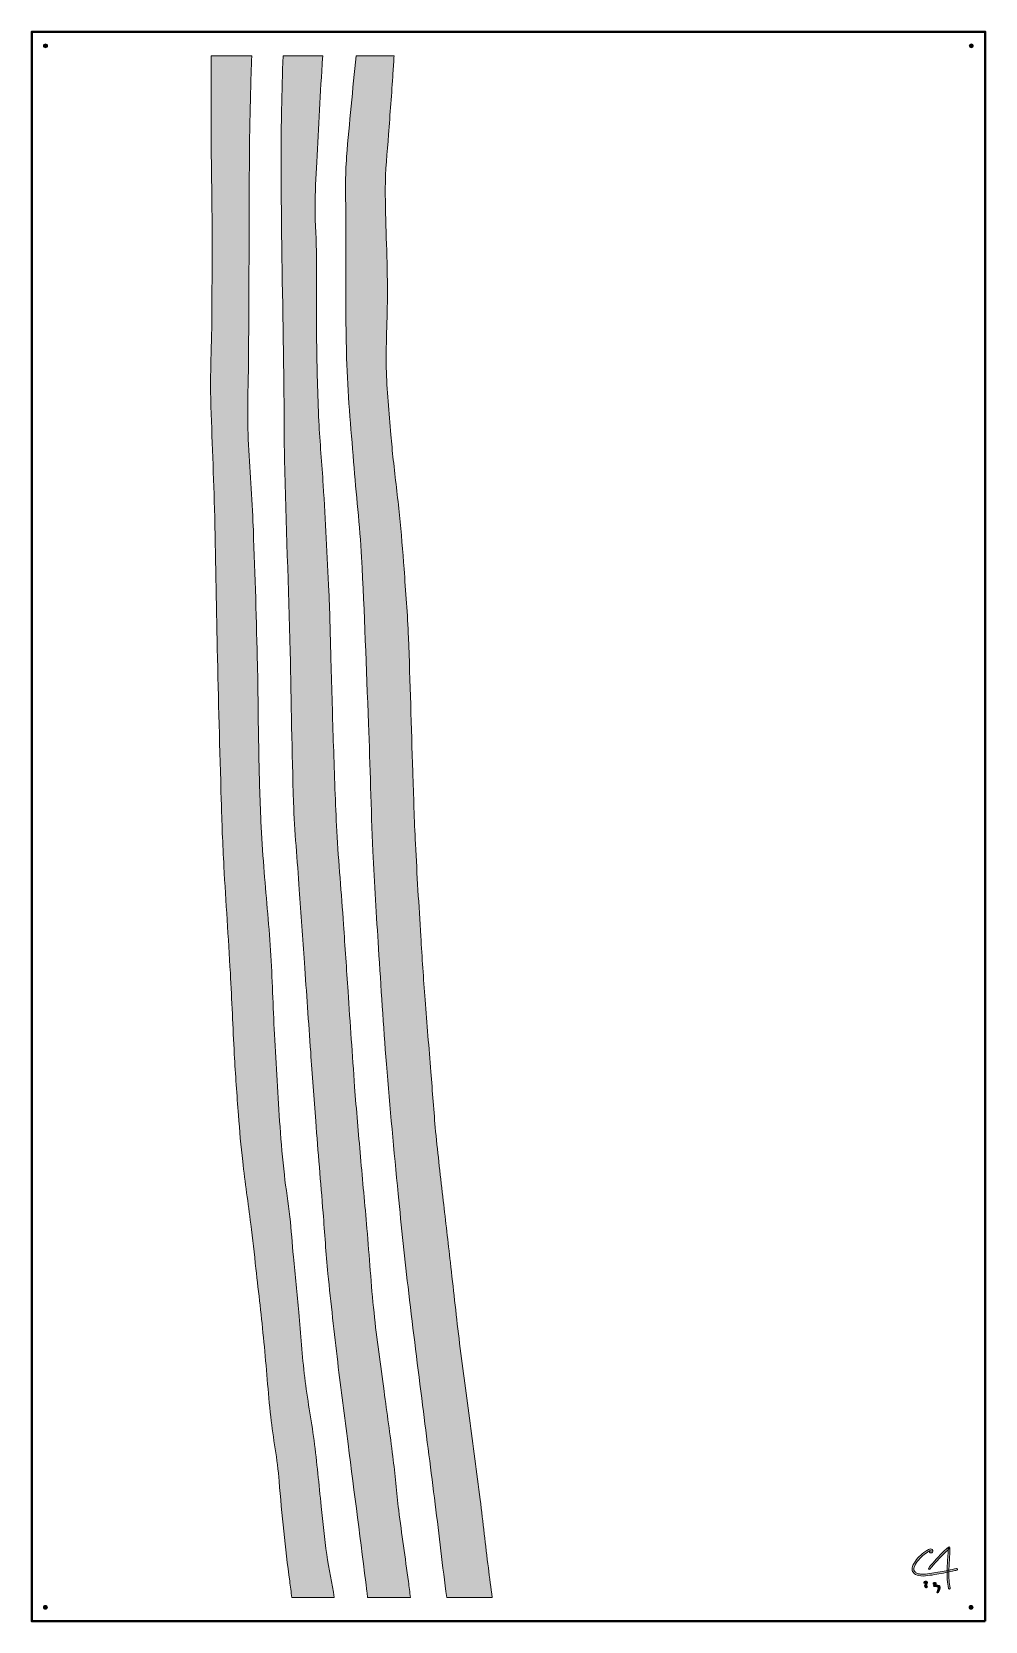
# Model space of a CAD drawing. Header units: millimetres. Extents: x 0 to 1200, y -2000 to 0.
import ezdxf

# ---------------------------------------------------------------- set-up
doc = ezdxf.new("R2010")
doc.units = ezdxf.units.MM
doc.header["$MEASUREMENT"] = 0
for name, color, linetype, lineweight in [('2023-012', 7, 'Continuous', 0), ('Bounding Box', 7, 'Continuous', 0), ('Screws', 7, 'Continuous', 0)]:
    doc.layers.add(name, color=color, linetype=linetype, lineweight=lineweight)

msp = doc.modelspace()

# ---------------------------------------------------------------- hatches: boundary and pattern name
at = {"layer": '2023-012', "true_color": 0x000000, "transparency": 33554687}
h = msp.add_hatch(color=18, dxfattribs=at)
h.dxf.hatch_style = 2
edge = h.paths.add_edge_path()
edge.add_spline(control_points=[(371.5, -1916), (368.6, -1895.9), (366.8, -1875.6), (364.5, -1855.4), (361.5, -1827.7), (359, -1799.9), (355.4, -1772.3), (352, -1745.9), (346.8, -1719.6), (343.7, -1693.2), (340.4, -1665.9), (338.9, -1638.5), (336.3, -1611.1), (334.2, -1587.8), (331.7, -1564.6), (329.5, -1541.2), (327.9, -1524.5), (326.8, -1507.7), (325, -1491), (323, -1473.3), (320, -1455.8), (318.1, -1438.1), (315.9, -1418.1), (313.9, -1398), (312.6, -1377.9), (310, -1339.1), (307.7, -1300.2), (305.7, -1261.3), (303.8, -1226.1), (302.9, -1190.9), (300.7, -1155.7), (298.4, -1120.6), (294.9, -1085.6), (292.2, -1050.5), (290.7, -1031.5), (289.3, -1012.5), (288.6, -993.6), (287.4, -964.5), (286.4, -935.4), (285.9, -906.3), (285.1, -866.8), (285, -827.4), (284, -787.9), (282.6, -730.6), (280.9, -673.3), (278.6, -616.1), (277.1, -579.3), (273.5, -542.5), (272.4, -505.7), (271.4, -473.8), (272.7, -441.8), (273, -409.9), (273.2, -377), (273.4, -344.1), (273.5, -311.2), (273.8, -248.3), (273.6, -185.3), (274.5, -122.4), (275, -91.6), (276, -60.8), (277, -30), (277, -30), (226.1, -30), (226.1, -30), (225.5, -68.3), (225.9, -106.7), (226, -145), (226.2, -177.6), (227, -210.3), (227.1, -242.9), (227.2, -285), (227, -327), (226.7, -369.1), (226.4, -397), (224.8, -425), (225.3, -452.9), (226.3, -501.9), (228.8, -551), (230.1, -600), (231.6, -658.7), (232.3, -717.5), (233.6, -776.2), (235.1, -839.6), (236.8, -903), (238.6, -966.4), (239.4, -994.3), (240.4, -1022.3), (242, -1050.2), (244.4, -1094.9), (247.6, -1139.7), (250.1, -1184.4), (252, -1218.4), (253.2, -1252.5), (255.1, -1286.5), (256.5, -1312), (258.3, -1337.6), (260.3, -1363.1), (261.7, -1382.5), (263.4, -1401.9), (265.6, -1421.2), (268.7, -1447.6), (272.5, -1473.8), (275.8, -1500.1), (278.1, -1518.7), (280.2, -1537.4), (282.3, -1556.1), (285.7, -1586.9), (289.3, -1617.6), (292.3, -1648.5), (295.4, -1679.8), (297.5, -1711.2), (300.9, -1742.5), (303.9, -1769.6), (309.4, -1796.4), (311.5, -1823.5), (314.8, -1865.6), (319, -1907.6), (324.8, -1949.5), (325.8, -1956.3), (326.6, -1963.1), (327.5, -1969.9), (327.5, -1969.9), (380.9, -1969.9), (380.9, -1969.9), (378.5, -1951.9), (374.1, -1934.1), (371.5, -1916)], knot_values=[0, 0, 0, 0, 1, 1, 1, 2, 2, 2, 3, 3, 3, 4, 4, 4, 5, 5, 5, 6, 6, 6, 7, 7, 7, 8, 8, 8, 9, 9, 9, 10, 10, 10, 11, 11, 11, 12, 12, 12, 13, 13, 13, 14, 14, 14, 15, 15, 15, 16, 16, 16, 17, 17, 17, 18, 18, 18, 19, 19, 19, 20, 20, 20, 21, 21, 21, 22, 22, 22, 23, 23, 23, 24, 24, 24, 25, 25, 25, 26, 26, 26, 27, 27, 27, 28, 28, 28, 29, 29, 29, 30, 30, 30, 31, 31, 31, 32, 32, 32, 33, 33, 33, 34, 34, 34, 35, 35, 35, 36, 36, 36, 37, 37, 37, 38, 38, 38, 39, 39, 39, 40, 40, 40, 41, 41, 41, 42, 42, 42, 42], degree=3, periodic=0)
h = msp.add_hatch(color=18, dxfattribs=at)
h.dxf.hatch_style = 2
edge = h.paths.add_edge_path()
edge.add_spline(control_points=[(474.2, -1950), (470.2, -1920), (465.8, -1890.1), (462, -1860.2), (459.2, -1837.6), (457.4, -1815), (454.6, -1792.4), (451.2, -1765), (447.2, -1737.7), (443.6, -1710.4), (439.2, -1677.4), (434.3, -1644.5), (430.9, -1611.5), (427.2, -1576.3), (425, -1541), (422, -1505.7), (419.5, -1475.6), (416.5, -1445.5), (413.9, -1415.4), (411.3, -1386), (408.7, -1356.6), (406.5, -1327.2), (403.6, -1287.3), (400.9, -1247.3), (398.2, -1207.3), (396.3, -1179.2), (394.5, -1151.1), (392.5, -1123), (389.8, -1084), (386.4, -1044.9), (384.1, -1005.8), (382.1, -970.2), (381.2, -934.5), (379.9, -898.9), (378.7, -863), (377.8, -827.1), (376.7, -791.1), (375.9, -762.1), (375.4, -733), (374.1, -703.9), (372.1, -659.4), (369.6, -614.9), (367, -570.4), (365.5, -543.5), (362.7, -516.7), (361.5, -489.8), (360, -456.3), (359.1, -422.7), (358.7, -389.1), (358.2, -353.9), (358.9, -318.7), (358.6, -283.5), (358.4, -262.6), (356.7, -241.8), (356.7, -220.9), (356.7, -201.9), (357.7, -182.9), (358.8, -163.9), (361.1, -120.1), (363.4, -76.3), (366.2, -32.5), (366.3, -31.6), (366.3, -30.8), (366.4, -30), (366.4, -30), (316.5, -30), (316.5, -30), (315.7, -52.5), (315, -75.1), (314.6, -97.7), (313.8, -135.3), (313.7, -172.9), (314.1, -210.5), (315, -288.9), (316.4, -367.4), (317.5, -445.9), (317.9, -476.6), (317.5, -507.4), (318.3, -538.2), (320.4, -618.7), (323.2, -699.3), (325.3, -779.8), (327, -843), (327.4, -906.2), (329.6, -969.4), (330.8, -1006), (334.4, -1042.5), (336.9, -1079.1), (339.1, -1109.8), (341.1, -1140.5), (343.3, -1171.2), (345.9, -1208.6), (348.5, -1246.1), (351.2, -1283.6), (353.3, -1312.6), (355.2, -1341.7), (357.5, -1370.7), (360.5, -1409.1), (363.8, -1447.5), (366.8, -1485.9), (368.9, -1511.4), (370.3, -1537), (372.9, -1562.5), (376.6, -1599.6), (380.9, -1636.7), (385.2, -1673.8), (389.3, -1708.1), (393.8, -1742.3), (398.2, -1776.6), (406.1, -1838.5), (414.4, -1900.4), (422, -1962.4), (422.3, -1964.9), (422.6, -1967.4), (422.9, -1969.9), (422.9, -1969.9), (476.8, -1969.9), (476.8, -1969.9), (475.9, -1963.3), (475.1, -1956.6), (474.2, -1950)], knot_values=[0, 0, 0, 0, 1, 1, 1, 2, 2, 2, 3, 3, 3, 4, 4, 4, 5, 5, 5, 6, 6, 6, 7, 7, 7, 8, 8, 8, 9, 9, 9, 10, 10, 10, 11, 11, 11, 12, 12, 12, 13, 13, 13, 14, 14, 14, 15, 15, 15, 16, 16, 16, 17, 17, 17, 18, 18, 18, 19, 19, 19, 20, 20, 20, 21, 21, 21, 22, 22, 22, 23, 23, 23, 24, 24, 24, 25, 25, 25, 26, 26, 26, 27, 27, 27, 28, 28, 28, 29, 29, 29, 30, 30, 30, 31, 31, 31, 32, 32, 32, 33, 33, 33, 34, 34, 34, 35, 35, 35, 36, 36, 36, 37, 37, 37, 38, 38, 38, 39, 39, 39, 40, 40, 40, 40], degree=3, periodic=0)
h = msp.add_hatch(color=18, dxfattribs=at)
h.dxf.hatch_style = 2
edge = h.paths.add_edge_path()
edge.add_spline(control_points=[(574.8, -1932.8), (571.1, -1904.2), (568.3, -1875.4), (564.6, -1846.8), (560.3, -1812.6), (555.4, -1778.5), (550.9, -1744.4), (546.5, -1710.9), (542, -1677.5), (537.9, -1644), (534, -1612.1), (530.6, -1580.2), (527, -1548.3), (524, -1522.4), (521, -1496.6), (518.1, -1470.8), (514.8, -1441.7), (511.3, -1412.6), (508.5, -1383.4), (506.1, -1358.5), (504.5, -1333.4), (502.5, -1308.4), (500.1, -1278.2), (497.5, -1248.1), (495.2, -1217.9), (493.2, -1191.2), (491.4, -1164.5), (489.8, -1137.8), (487.4, -1099.1), (485, -1060.4), (483.1, -1021.8), (481.6, -991.5), (480.7, -961.2), (479.7, -930.9), (477.9, -874.6), (476.4, -818.2), (474.2, -761.9), (473.1, -733), (470.8, -704.2), (468.7, -675.5), (467.1, -653), (465.3, -630.6), (463, -608.2), (460.7, -584.9), (457.7, -561.7), (455.2, -538.4), (454, -527.9), (453, -517.4), (452.2, -506.9), (450.1, -478.8), (446.9, -450.8), (446.4, -422.7), (445.7, -388.9), (448, -355), (447.8, -321.2), (447.5, -279.8), (445.2, -238.5), (445.1, -197.2), (445, -174.5), (447.7, -151.8), (449.3, -129.1), (451.1, -103.3), (453.1, -77.6), (454.8, -51.8), (455.3, -44.5), (455.8, -37.3), (456.2, -30), (456.2, -30), (408.3, -30), (408.3, -30), (404.3, -72.2), (399.8, -114.4), (396.4, -156.7), (394.5, -181), (395.3, -205.5), (395.3, -230), (395.4, -290.1), (394.8, -350.3), (396.4, -410.4), (397.6, -454), (401.8, -497.6), (405.2, -541.1), (408.2, -581.1), (413, -621), (415.2, -661.1), (418.9, -730.7), (421.3, -800.5), (424, -870.2), (426, -923.7), (427.2, -977.3), (429.5, -1030.8), (431.2, -1071.6), (434, -1112.4), (436.6, -1153.2), (439.7, -1201.7), (442.6, -1250.3), (446.5, -1298.7), (450.9, -1353.3), (456.1, -1407.8), (461.3, -1462.2), (465.4, -1503.8), (469.8, -1545.4), (474.6, -1586.9), (480.1, -1634), (486.2, -1681), (492.1, -1728.1), (497.3, -1769.6), (502.7, -1811.1), (507.9, -1852.5), (512.8, -1891.7), (517.2, -1930.8), (522.4, -1969.9), (522.4, -1969.9), (579.8, -1969.9), (579.8, -1969.9), (578, -1957.5), (576.4, -1945.2), (574.8, -1932.8)], knot_values=[0, 0, 0, 0, 1, 1, 1, 2, 2, 2, 3, 3, 3, 4, 4, 4, 5, 5, 5, 6, 6, 6, 7, 7, 7, 8, 8, 8, 9, 9, 9, 10, 10, 10, 11, 11, 11, 12, 12, 12, 13, 13, 13, 14, 14, 14, 15, 15, 15, 16, 16, 16, 17, 17, 17, 18, 18, 18, 19, 19, 19, 20, 20, 20, 21, 21, 21, 22, 22, 22, 23, 23, 23, 24, 24, 24, 25, 25, 25, 26, 26, 26, 27, 27, 27, 28, 28, 28, 29, 29, 29, 30, 30, 30, 31, 31, 31, 32, 32, 32, 33, 33, 33, 34, 34, 34, 35, 35, 35, 36, 36, 36, 37, 37, 37, 38, 38, 38, 39, 39, 39, 39], degree=3, periodic=0)
at = {"layer": '2023-012', "true_color": 0x231f20, "transparency": 33554687}
h = msp.add_hatch(color=250, dxfattribs=at)
h.dxf.hatch_style = 2
edge = h.paths.add_edge_path()
edge.add_spline(control_points=[(1130.2, -1912.9), (1130.9, -1914.4), (1133, -1914.2), (1133.9, -1913.1), (1135.1, -1911.6), (1134, -1909.7), (1132.5, -1909.1), (1130.8, -1908.4), (1129.1, -1909.3), (1127.7, -1910.3), (1126.1, -1911.3), (1124.5, -1912.3), (1123, -1913.4), (1117.5, -1917.4), (1112.9, -1922.5), (1109.7, -1928.6), (1108.9, -1930.3), (1108.1, -1932), (1108.1, -1933.9), (1108, -1935.4), (1108.5, -1936.9), (1109.3, -1938.1), (1111, -1940.4), (1113.7, -1941.8), (1116.5, -1942.5), (1120.1, -1943.3), (1123.9, -1942.9), (1127.6, -1942.4), (1131.4, -1942), (1135.3, -1941.4), (1139.1, -1940.8), (1146.7, -1939.5), (1154.3, -1938), (1161.8, -1936.1), (1162.7, -1935.9), (1163.7, -1935.7), (1164.6, -1935.5), (1166, -1935.1), (1165.4, -1933), (1164, -1933.3), (1157.1, -1935.1), (1150.2, -1936.5), (1143.3, -1937.8), (1139.8, -1938.4), (1136.3, -1939), (1132.8, -1939.5), (1129.3, -1940), (1125.9, -1940.6), (1122.4, -1940.7), (1120.8, -1940.7), (1119.1, -1940.7), (1117.6, -1940.4), (1117, -1940.3), (1116.4, -1940.2), (1115.8, -1940), (1115.1, -1939.8), (1114.7, -1939.6), (1114.1, -1939.3), (1113, -1938.7), (1112.2, -1938.2), (1111.4, -1937.2), (1111.3, -1937.1), (1111.2, -1936.9), (1111, -1936.7), (1110.9, -1936.4), (1110.7, -1936.2), (1110.6, -1935.9), (1110.7, -1936), (1110.5, -1935.7), (1110.5, -1935.6), (1110.5, -1935.5), (1110.4, -1935.4), (1110.4, -1935.2), (1110.3, -1934.8), (1110.3, -1934.8), (1110.3, -1934.4), (1110.2, -1932.8), (1110.8, -1931.4), (1111.5, -1930), (1112.2, -1928.6), (1112.9, -1927.3), (1113.8, -1926), (1115.4, -1923.5), (1117.3, -1921.2), (1119.5, -1919.1), (1121.8, -1916.9), (1124.4, -1915), (1127.1, -1913.3), (1127.8, -1912.8), (1128.5, -1912.3), (1129.2, -1911.9), (1129.8, -1911.5), (1130.4, -1911.2), (1131, -1911.1), (1131.3, -1911), (1131.5, -1911.1), (1131.7, -1911.1), (1131.7, -1911.1), (1131.9, -1911.2), (1131.9, -1911.3), (1132, -1911.3), (1132.1, -1911.4), (1132.1, -1911.5), (1132.1, -1911.4), (1132.3, -1911.8), (1132.2, -1911.6), (1132.2, -1911.6), (1132.3, -1911.7), (1132.2, -1911.6), (1132.3, -1911.7), (1132.1, -1911.7), (1132.2, -1911.6), (1132.2, -1911.6), (1132.2, -1911.8), (1132.2, -1911.6), (1132.3, -1911.5), (1132.1, -1911.7), (1132.2, -1911.6), (1132.4, -1911.5), (1132.2, -1911.6), (1132.2, -1911.6), (1132, -1911.8), (1132.4, -1911.6), (1132.2, -1911.7), (1132, -1911.7), (1132.3, -1911.6), (1132.1, -1911.7), (1131.8, -1911.8), (1132.2, -1911.7), (1132, -1911.8), (1131.8, -1911.8), (1132, -1911.7), (1132, -1911.8), (1131.9, -1911.7), (1131.9, -1911.7), (1132.1, -1911.8), (1132.1, -1911.8), (1132.2, -1911.9), (1132.1, -1911.8), (1132, -1911.8), (1132.2, -1912), (1132.1, -1911.8), (1131.9, -1911.3), (1131.1, -1911.1), (1130.6, -1911.4), (1130.1, -1911.7), (1130, -1912.4), (1130.2, -1912.9), (1130.2, -1912.9), (1130.2, -1912.9), (1130.2, -1912.9)], knot_values=[0, 0, 0, 0, 1, 1, 1, 2, 2, 2, 3, 3, 3, 4, 4, 4, 5, 5, 5, 6, 6, 6, 7, 7, 7, 8, 8, 8, 9, 9, 9, 10, 10, 10, 11, 11, 11, 12, 12, 12, 13, 13, 13, 14, 14, 14, 15, 15, 15, 16, 16, 16, 17, 17, 17, 18, 18, 18, 19, 19, 19, 20, 20, 20, 21, 21, 21, 22, 22, 22, 23, 23, 23, 24, 24, 24, 25, 25, 25, 26, 26, 26, 27, 27, 27, 28, 28, 28, 29, 29, 29, 30, 30, 30, 31, 31, 31, 32, 32, 32, 33, 33, 33, 34, 34, 34, 35, 35, 35, 36, 36, 36, 37, 37, 37, 38, 38, 38, 39, 39, 39, 40, 40, 40, 41, 41, 41, 42, 42, 42, 43, 43, 43, 44, 44, 44, 45, 45, 45, 46, 46, 46, 47, 47, 47, 48, 48, 48, 49, 49, 49, 50, 50, 50, 50], degree=3, periodic=0)
h = msp.add_hatch(color=250, dxfattribs=at)
h.dxf.hatch_style = 2
edge = h.paths.add_edge_path()
edge.add_spline(control_points=[(1130.5, -1934.5), (1136.4, -1927.1), (1142.8, -1920.1), (1149.6, -1913.5), (1151.5, -1911.6), (1153.5, -1909.8), (1155.4, -1908), (1154.8, -1907.8), (1154.2, -1907.5), (1153.6, -1907.2), (1153.5, -1913.9), (1153, -1920.6), (1152.6, -1927.3), (1152.2, -1934), (1151.9, -1940.7), (1152.4, -1947.4), (1152.6, -1951.1), (1153.1, -1954.9), (1153.9, -1958.6), (1154.1, -1959.2), (1154.7, -1959.5), (1155.3, -1959.4), (1155.9, -1959.2), (1156.2, -1958.6), (1156.1, -1958), (1154.6, -1951.6), (1154.3, -1945), (1154.4, -1938.4), (1154.4, -1931.8), (1155, -1925.1), (1155.4, -1918.5), (1155.6, -1914.7), (1155.8, -1911), (1155.8, -1907.2), (1155.8, -1906.3), (1154.6, -1905.8), (1153.9, -1906.5), (1146.9, -1912.8), (1140.2, -1919.6), (1134.1, -1926.8), (1132.3, -1928.8), (1130.6, -1930.8), (1129, -1932.9), (1128.6, -1933.4), (1128.5, -1934), (1129, -1934.5), (1129.3, -1934.9), (1130.1, -1934.9), (1130.5, -1934.5), (1130.5, -1934.5), (1130.5, -1934.5), (1130.5, -1934.5)], knot_values=[0, 0, 0, 0, 1, 1, 1, 2, 2, 2, 3, 3, 3, 4, 4, 4, 5, 5, 5, 6, 6, 6, 7, 7, 7, 8, 8, 8, 9, 9, 9, 10, 10, 10, 11, 11, 11, 12, 12, 12, 13, 13, 13, 14, 14, 14, 15, 15, 15, 16, 16, 16, 17, 17, 17, 17], degree=3, periodic=0)
h = msp.add_hatch(color=250, dxfattribs=at)
h.dxf.hatch_style = 2
edge = h.paths.add_edge_path()
edge.add_spline(control_points=[(1124.4, -1951.9), (1124.6, -1951.8), (1124.8, -1951.7), (1125, -1951.6), (1125.1, -1951.5), (1125.1, -1951.5), (1125, -1951.5), (1125, -1951.5), (1125.1, -1951.5), (1125.2, -1951.5), (1125.4, -1951.4), (1125, -1951.5), (1125.2, -1951.5), (1125.3, -1951.5), (1125.3, -1951.5), (1125.4, -1951.5), (1125.2, -1951.4), (1125.2, -1951.4), (1125.3, -1951.5), (1125.4, -1951.5), (1125.4, -1951.5), (1125.4, -1951.5), (1125.3, -1951.4), (1125.3, -1951.4), (1125.4, -1951.5), (1125.5, -1951.6), (1125.5, -1951.6), (1125.3, -1951.5), (1125.4, -1951.6), (1125.4, -1951.5), (1125.3, -1951.4), (1125.3, -1951.4), (1125.3, -1951.3), (1125.3, -1951.3), (1125.3, -1951.4), (1125.3, -1951.4), (1125.3, -1951.3), (1125.3, -1951.2), (1125.3, -1951.2), (1125.3, -1951.3), (1125.2, -1951.4), (1125.2, -1951.4), (1125.2, -1951.5), (1125.2, -1951.6), (1125.1, -1951.7), (1125.1, -1951.8), (1125, -1952), (1124.9, -1952.3), (1124.8, -1952.6), (1124.6, -1953.1), (1124.4, -1953.6), (1124.2, -1954.1), (1124, -1954.6), (1123.8, -1955.1), (1123.8, -1955.7), (1123.9, -1956.4), (1124.1, -1957), (1124.7, -1957.4), (1125.1, -1957.7), (1125.7, -1957.8), (1126.2, -1957.7), (1126.8, -1957.5), (1127.1, -1957.1), (1127.4, -1956.6), (1127.6, -1956), (1127.1, -1955.3), (1126.6, -1955.2), (1126, -1955.1), (1125.5, -1955.4), (1125.2, -1956), (1125.3, -1955.7), (1125.5, -1955.6), (1125.7, -1955.5), (1125.5, -1955.6), (1126, -1955.5), (1125.8, -1955.5), (1125.9, -1955.5), (1126, -1955.5), (1125.9, -1955.5), (1125.9, -1955.5), (1125.8, -1955.5), (1125.8, -1955.5), (1126, -1955.6), (1126, -1955.6), (1125.9, -1955.5), (1125.8, -1955.5), (1125.8, -1955.5), (1125.9, -1955.5), (1126, -1955.6), (1126, -1955.6), (1125.9, -1955.5), (1126, -1955.6), (1126.1, -1955.7), (1126.1, -1955.8), (1126, -1955.6), (1126, -1955.9), (1126, -1955.7), (1126.1, -1955.6), (1126.1, -1955.4), (1126, -1955.6), (1126.1, -1955.4), (1126.1, -1955.3), (1126.2, -1955.2), (1126.5, -1954.2), (1126.9, -1953.3), (1127.2, -1952.4), (1127.4, -1951.8), (1127.5, -1951.3), (1127.4, -1950.7), (1127.2, -1950.2), (1126.8, -1949.8), (1126.3, -1949.5), (1125.3, -1949), (1124.2, -1949.4), (1123.2, -1950), (1122.8, -1950.3), (1122.5, -1951), (1122.8, -1951.5), (1123.2, -1952), (1123.8, -1952.2), (1124.4, -1951.9), (1124.4, -1951.9), (1124.4, -1951.9), (1124.4, -1951.9)], knot_values=[0, 0, 0, 0, 1, 1, 1, 2, 2, 2, 3, 3, 3, 4, 4, 4, 5, 5, 5, 6, 6, 6, 7, 7, 7, 8, 8, 8, 9, 9, 9, 10, 10, 10, 11, 11, 11, 12, 12, 12, 13, 13, 13, 14, 14, 14, 15, 15, 15, 16, 16, 16, 17, 17, 17, 18, 18, 18, 19, 19, 19, 20, 20, 20, 21, 21, 21, 22, 22, 22, 23, 23, 23, 24, 24, 24, 25, 25, 25, 26, 26, 26, 27, 27, 27, 28, 28, 28, 29, 29, 29, 30, 30, 30, 31, 31, 31, 32, 32, 32, 33, 33, 33, 34, 34, 34, 35, 35, 35, 36, 36, 36, 37, 37, 37, 38, 38, 38, 39, 39, 39, 40, 40, 40, 41, 41, 41, 41], degree=3, periodic=0)
h = msp.add_hatch(color=250, dxfattribs=at)
h.dxf.hatch_style = 2
edge = h.paths.add_edge_path()
edge.add_spline(control_points=[(1135.7, -1953.4), (1136.3, -1953.4), (1136.9, -1953.4), (1137.6, -1953.4), (1137.2, -1952.9), (1136.9, -1952.5), (1136.5, -1952), (1136.3, -1952.8), (1136, -1953.5), (1135.4, -1954.1), (1134.8, -1954.7), (1135, -1955.8), (1135.9, -1956), (1137, -1956.2), (1138.1, -1956.4), (1139.2, -1956.6), (1139.7, -1956.7), (1140.2, -1956.8), (1140.7, -1956.9), (1140.8, -1956.9), (1140.9, -1957), (1141, -1957), (1141.2, -1957), (1141.1, -1957), (1141.2, -1957), (1141.2, -1957.1), (1141.3, -1957.2), (1141.2, -1957.1), (1141.3, -1957.3), (1141.2, -1957.9), (1141.1, -1958.2), (1141, -1958.7), (1140.9, -1959.2), (1140.7, -1959.7), (1140.4, -1960.7), (1140, -1961.6), (1139.5, -1962.5), (1138.8, -1963.7), (1140.7, -1964.8), (1141.4, -1963.6), (1142.1, -1962.5), (1142.6, -1961.4), (1142.9, -1960.2), (1143.1, -1959.6), (1143.2, -1959), (1143.3, -1958.3), (1143.4, -1957.7), (1143.5, -1957.1), (1143.3, -1956.4), (1142.9, -1955.1), (1141.6, -1954.8), (1140.4, -1954.6), (1139.1, -1954.3), (1137.8, -1954.1), (1136.5, -1953.8), (1136.6, -1954.4), (1136.8, -1955.1), (1137, -1955.7), (1137.8, -1954.8), (1138.4, -1953.8), (1138.6, -1952.6), (1138.8, -1951.9), (1138.3, -1951.2), (1137.6, -1951.2), (1136.9, -1951.2), (1136.3, -1951.2), (1135.7, -1951.2), (1134.2, -1951.1), (1134.2, -1953.4), (1135.7, -1953.4), (1135.7, -1953.4), (1135.7, -1953.4), (1135.7, -1953.4)], knot_values=[0, 0, 0, 0, 1, 1, 1, 2, 2, 2, 3, 3, 3, 4, 4, 4, 5, 5, 5, 6, 6, 6, 7, 7, 7, 8, 8, 8, 9, 9, 9, 10, 10, 10, 11, 11, 11, 12, 12, 12, 13, 13, 13, 14, 14, 14, 15, 15, 15, 16, 16, 16, 17, 17, 17, 18, 18, 18, 19, 19, 19, 20, 20, 20, 21, 21, 21, 22, 22, 22, 23, 23, 23, 24, 24, 24, 24], degree=3, periodic=0)
at = {"layer": 'Screws', "true_color": 0x000000, "transparency": 33554687}
h = msp.add_hatch(color=18, dxfattribs=at)
h.dxf.hatch_style = 2
edge = h.paths.add_edge_path()
edge.add_ellipse((17.4, -17.5), major_axis=(2.56, 0), ratio=0.965517, start_angle=0, end_angle=360)
h = msp.add_hatch(color=18, dxfattribs=at)
h.dxf.hatch_style = 2
edge = h.paths.add_edge_path()
edge.add_ellipse((1182.6, -17.5), major_axis=(2.56, 0), ratio=0.965517, start_angle=0, end_angle=360)
h = msp.add_hatch(color=18, dxfattribs=at)
h.dxf.hatch_style = 2
edge = h.paths.add_edge_path()
edge.add_ellipse((17.3, -1982.4), major_axis=(2.56, 0), ratio=0.965517, start_angle=0, end_angle=360)
h = msp.add_hatch(color=18, dxfattribs=at)
h.dxf.hatch_style = 2
edge = h.paths.add_edge_path()
edge.add_ellipse((1182.4, -1982.4), major_axis=(2.56, 0), ratio=0.965517, start_angle=0, end_angle=360)

# ---------------------------------------------------------------- linework, layer by layer
at = {"layer": '2023-012'}
for points, knots in [([(371.5, -1916), (368.6, -1895.9), (366.8, -1875.6), (364.5, -1855.4), (361.5, -1827.7), (359, -1799.9), (355.4, -1772.3), (352, -1745.9), (346.8, -1719.6), (343.7, -1693.2), (340.4, -1665.9), (338.9, -1638.5), (336.3, -1611.1), (334.2, -1587.8), (331.7, -1564.6), (329.5, -1541.2), (327.9, -1524.5), (326.8, -1507.7), (325, -1491), (323, -1473.3), (320, -1455.8), (318.1, -1438.1), (315.9, -1418.1), (313.9, -1398), (312.6, -1377.9), (310, -1339.1), (307.7, -1300.2), (305.7, -1261.3), (303.8, -1226.1), (302.9, -1190.9), (300.7, -1155.7), (298.4, -1120.6), (294.9, -1085.6), (292.2, -1050.5), (290.7, -1031.5), (289.3, -1012.5), (288.6, -993.6), (287.4, -964.5), (286.4, -935.4), (285.9, -906.3), (285.1, -866.8), (285, -827.4), (284, -787.9), (282.6, -730.6), (280.9, -673.3), (278.6, -616.1), (277.1, -579.3), (273.5, -542.5), (272.4, -505.7), (271.4, -473.8), (272.7, -441.8), (273, -409.9), (273.2, -377), (273.4, -344.1), (273.5, -311.2), (273.8, -248.3), (273.6, -185.3), (274.5, -122.4), (275, -91.6), (276, -60.8), (277, -30), (277, -30), (226.1, -30), (226.1, -30), (225.5, -68.3), (225.9, -106.7), (226, -145), (226.2, -177.6), (227, -210.3), (227.1, -242.9), (227.2, -285), (227, -327), (226.7, -369.1), (226.4, -397), (224.8, -425), (225.3, -452.9), (226.3, -501.9), (228.8, -551), (230.1, -600), (231.6, -658.7), (232.3, -717.5), (233.6, -776.2), (235.1, -839.6), (236.8, -903), (238.6, -966.4), (239.4, -994.3), (240.4, -1022.3), (242, -1050.2), (244.4, -1094.9), (247.6, -1139.7), (250.1, -1184.4), (252, -1218.4), (253.2, -1252.5), (255.1, -1286.5), (256.5, -1312), (258.3, -1337.6), (260.3, -1363.1), (261.7, -1382.5), (263.4, -1401.9), (265.6, -1421.2), (268.7, -1447.6), (272.5, -1473.8), (275.8, -1500.1), (278.1, -1518.7), (280.2, -1537.4), (282.3, -1556.1), (285.7, -1586.9), (289.3, -1617.6), (292.3, -1648.5), (295.4, -1679.8), (297.5, -1711.2), (300.9, -1742.5), (303.9, -1769.6), (309.4, -1796.4), (311.5, -1823.5), (314.8, -1865.6), (319, -1907.6), (324.8, -1949.5), (325.8, -1956.3), (326.6, -1963.1), (327.5, -1969.9), (327.5, -1969.9), (380.9, -1969.9), (380.9, -1969.9), (378.5, -1951.9), (374.1, -1934.1), (371.5, -1916)], [0, 0, 0, 0, 1, 1, 1, 2, 2, 2, 3, 3, 3, 4, 4, 4, 5, 5, 5, 6, 6, 6, 7, 7, 7, 8, 8, 8, 9, 9, 9, 10, 10, 10, 11, 11, 11, 12, 12, 12, 13, 13, 13, 14, 14, 14, 15, 15, 15, 16, 16, 16, 17, 17, 17, 18, 18, 18, 19, 19, 19, 20, 20, 20, 21, 21, 21, 22, 22, 22, 23, 23, 23, 24, 24, 24, 25, 25, 25, 26, 26, 26, 27, 27, 27, 28, 28, 28, 29, 29, 29, 30, 30, 30, 31, 31, 31, 32, 32, 32, 33, 33, 33, 34, 34, 34, 35, 35, 35, 36, 36, 36, 37, 37, 37, 38, 38, 38, 39, 39, 39, 40, 40, 40, 41, 41, 41, 42, 42, 42, 42]), ([(474.2, -1950), (470.2, -1920), (465.8, -1890.1), (462, -1860.2), (459.2, -1837.6), (457.4, -1815), (454.6, -1792.4), (451.2, -1765), (447.2, -1737.7), (443.6, -1710.4), (439.2, -1677.4), (434.3, -1644.5), (430.9, -1611.5), (427.2, -1576.3), (425, -1541), (422, -1505.7), (419.5, -1475.6), (416.5, -1445.5), (413.9, -1415.4), (411.3, -1386), (408.7, -1356.6), (406.5, -1327.2), (403.6, -1287.3), (400.9, -1247.3), (398.2, -1207.3), (396.3, -1179.2), (394.5, -1151.1), (392.5, -1123), (389.8, -1084), (386.4, -1044.9), (384.1, -1005.8), (382.1, -970.2), (381.2, -934.5), (379.9, -898.9), (378.7, -863), (377.8, -827.1), (376.7, -791.1), (375.9, -762.1), (375.4, -733), (374.1, -703.9), (372.1, -659.4), (369.6, -614.9), (367, -570.4), (365.5, -543.5), (362.7, -516.7), (361.5, -489.8), (360, -456.3), (359.1, -422.7), (358.7, -389.1), (358.2, -353.9), (358.9, -318.7), (358.6, -283.5), (358.4, -262.6), (356.7, -241.8), (356.7, -220.9), (356.7, -201.9), (357.7, -182.9), (358.8, -163.9), (361.1, -120.1), (363.4, -76.3), (366.2, -32.5), (366.3, -31.6), (366.3, -30.8), (366.4, -30), (366.4, -30), (316.5, -30), (316.5, -30), (315.7, -52.5), (315, -75.1), (314.6, -97.7), (313.8, -135.3), (313.7, -172.9), (314.1, -210.5), (315, -288.9), (316.4, -367.4), (317.5, -445.9), (317.9, -476.6), (317.5, -507.4), (318.3, -538.2), (320.4, -618.7), (323.2, -699.3), (325.3, -779.8), (327, -843), (327.4, -906.2), (329.6, -969.4), (330.8, -1006), (334.4, -1042.5), (336.9, -1079.1), (339.1, -1109.8), (341.1, -1140.5), (343.3, -1171.2), (345.9, -1208.6), (348.5, -1246.1), (351.2, -1283.6), (353.3, -1312.6), (355.2, -1341.7), (357.5, -1370.7), (360.5, -1409.1), (363.8, -1447.5), (366.8, -1485.9), (368.9, -1511.4), (370.3, -1537), (372.9, -1562.5), (376.6, -1599.6), (380.9, -1636.7), (385.2, -1673.8), (389.3, -1708.1), (393.8, -1742.3), (398.2, -1776.6), (406.1, -1838.5), (414.4, -1900.4), (422, -1962.4), (422.3, -1964.9), (422.6, -1967.4), (422.9, -1969.9), (422.9, -1969.9), (476.8, -1969.9), (476.8, -1969.9), (475.9, -1963.3), (475.1, -1956.6), (474.2, -1950)], [0, 0, 0, 0, 1, 1, 1, 2, 2, 2, 3, 3, 3, 4, 4, 4, 5, 5, 5, 6, 6, 6, 7, 7, 7, 8, 8, 8, 9, 9, 9, 10, 10, 10, 11, 11, 11, 12, 12, 12, 13, 13, 13, 14, 14, 14, 15, 15, 15, 16, 16, 16, 17, 17, 17, 18, 18, 18, 19, 19, 19, 20, 20, 20, 21, 21, 21, 22, 22, 22, 23, 23, 23, 24, 24, 24, 25, 25, 25, 26, 26, 26, 27, 27, 27, 28, 28, 28, 29, 29, 29, 30, 30, 30, 31, 31, 31, 32, 32, 32, 33, 33, 33, 34, 34, 34, 35, 35, 35, 36, 36, 36, 37, 37, 37, 38, 38, 38, 39, 39, 39, 40, 40, 40, 40]), ([(574.8, -1932.8), (571.1, -1904.2), (568.3, -1875.4), (564.6, -1846.8), (560.3, -1812.6), (555.4, -1778.5), (550.9, -1744.4), (546.5, -1710.9), (542, -1677.5), (537.9, -1644), (534, -1612.1), (530.6, -1580.2), (527, -1548.3), (524, -1522.4), (521, -1496.6), (518.1, -1470.8), (514.8, -1441.7), (511.3, -1412.6), (508.5, -1383.4), (506.1, -1358.5), (504.5, -1333.4), (502.5, -1308.4), (500.1, -1278.2), (497.5, -1248.1), (495.2, -1217.9), (493.2, -1191.2), (491.4, -1164.5), (489.8, -1137.8), (487.4, -1099.1), (485, -1060.4), (483.1, -1021.8), (481.6, -991.5), (480.7, -961.2), (479.7, -930.9), (477.9, -874.6), (476.4, -818.2), (474.2, -761.9), (473.1, -733), (470.8, -704.2), (468.7, -675.5), (467.1, -653), (465.3, -630.6), (463, -608.2), (460.7, -584.9), (457.7, -561.7), (455.2, -538.4), (454, -527.9), (453, -517.4), (452.2, -506.9), (450.1, -478.8), (446.9, -450.8), (446.4, -422.7), (445.7, -388.9), (448, -355), (447.8, -321.2), (447.5, -279.8), (445.2, -238.5), (445.1, -197.2), (445, -174.5), (447.7, -151.8), (449.3, -129.1), (451.1, -103.3), (453.1, -77.6), (454.8, -51.8), (455.3, -44.5), (455.8, -37.3), (456.2, -30), (456.2, -30), (408.3, -30), (408.3, -30), (404.3, -72.2), (399.8, -114.4), (396.4, -156.7), (394.5, -181), (395.3, -205.5), (395.3, -230), (395.4, -290.1), (394.8, -350.3), (396.4, -410.4), (397.6, -454), (401.8, -497.6), (405.2, -541.1), (408.2, -581.1), (413, -621), (415.2, -661.1), (418.9, -730.7), (421.3, -800.5), (424, -870.2), (426, -923.7), (427.2, -977.3), (429.5, -1030.8), (431.2, -1071.6), (434, -1112.4), (436.6, -1153.2), (439.7, -1201.7), (442.6, -1250.3), (446.5, -1298.7), (450.9, -1353.3), (456.1, -1407.8), (461.3, -1462.2), (465.4, -1503.8), (469.8, -1545.4), (474.6, -1586.9), (480.1, -1634), (486.2, -1681), (492.1, -1728.1), (497.3, -1769.6), (502.7, -1811.1), (507.9, -1852.5), (512.8, -1891.7), (517.2, -1930.8), (522.4, -1969.9), (522.4, -1969.9), (579.8, -1969.9), (579.8, -1969.9), (578, -1957.5), (576.4, -1945.2), (574.8, -1932.8)], [0, 0, 0, 0, 1, 1, 1, 2, 2, 2, 3, 3, 3, 4, 4, 4, 5, 5, 5, 6, 6, 6, 7, 7, 7, 8, 8, 8, 9, 9, 9, 10, 10, 10, 11, 11, 11, 12, 12, 12, 13, 13, 13, 14, 14, 14, 15, 15, 15, 16, 16, 16, 17, 17, 17, 18, 18, 18, 19, 19, 19, 20, 20, 20, 21, 21, 21, 22, 22, 22, 23, 23, 23, 24, 24, 24, 25, 25, 25, 26, 26, 26, 27, 27, 27, 28, 28, 28, 29, 29, 29, 30, 30, 30, 31, 31, 31, 32, 32, 32, 33, 33, 33, 34, 34, 34, 35, 35, 35, 36, 36, 36, 37, 37, 37, 38, 38, 38, 39, 39, 39, 39]), ([(1130.2, -1912.9), (1130.9, -1914.4), (1133, -1914.2), (1133.9, -1913.1), (1135.1, -1911.6), (1134, -1909.7), (1132.5, -1909.1), (1130.8, -1908.4), (1129.1, -1909.3), (1127.7, -1910.3), (1126.1, -1911.3), (1124.5, -1912.3), (1123, -1913.4), (1117.5, -1917.4), (1112.9, -1922.5), (1109.7, -1928.6), (1108.9, -1930.3), (1108.1, -1932), (1108.1, -1933.9), (1108, -1935.4), (1108.5, -1936.9), (1109.3, -1938.1), (1111, -1940.4), (1113.7, -1941.8), (1116.5, -1942.5), (1120.1, -1943.3), (1123.9, -1942.9), (1127.6, -1942.4), (1131.4, -1942), (1135.3, -1941.4), (1139.1, -1940.8), (1146.7, -1939.5), (1154.3, -1938), (1161.8, -1936.1), (1162.7, -1935.9), (1163.7, -1935.7), (1164.6, -1935.5), (1166, -1935.1), (1165.4, -1933), (1164, -1933.3), (1157.1, -1935.1), (1150.2, -1936.5), (1143.3, -1937.8), (1139.8, -1938.4), (1136.3, -1939), (1132.8, -1939.5), (1129.3, -1940), (1125.9, -1940.6), (1122.4, -1940.7), (1120.8, -1940.7), (1119.1, -1940.7), (1117.6, -1940.4), (1117, -1940.3), (1116.4, -1940.2), (1115.8, -1940), (1115.1, -1939.8), (1114.7, -1939.6), (1114.1, -1939.3), (1113, -1938.7), (1112.2, -1938.2), (1111.4, -1937.2), (1111.3, -1937.1), (1111.2, -1936.9), (1111, -1936.7), (1110.9, -1936.4), (1110.7, -1936.2), (1110.6, -1935.9), (1110.7, -1936), (1110.5, -1935.7), (1110.5, -1935.6), (1110.5, -1935.5), (1110.4, -1935.4), (1110.4, -1935.2), (1110.3, -1934.8), (1110.3, -1934.8), (1110.3, -1934.4), (1110.2, -1932.8), (1110.8, -1931.4), (1111.5, -1930), (1112.2, -1928.6), (1112.9, -1927.3), (1113.8, -1926), (1115.4, -1923.5), (1117.3, -1921.2), (1119.5, -1919.1), (1121.8, -1916.9), (1124.4, -1915), (1127.1, -1913.3), (1127.8, -1912.8), (1128.5, -1912.3), (1129.2, -1911.9), (1129.8, -1911.5), (1130.4, -1911.2), (1131, -1911.1), (1131.3, -1911), (1131.5, -1911.1), (1131.7, -1911.1), (1131.7, -1911.1), (1131.9, -1911.2), (1131.9, -1911.3), (1132, -1911.3), (1132.1, -1911.4), (1132.1, -1911.5), (1132.1, -1911.4), (1132.3, -1911.8), (1132.2, -1911.6), (1132.2, -1911.6), (1132.3, -1911.7), (1132.2, -1911.6), (1132.3, -1911.7), (1132.1, -1911.7), (1132.2, -1911.6), (1132.2, -1911.6), (1132.2, -1911.8), (1132.2, -1911.6), (1132.3, -1911.5), (1132.1, -1911.7), (1132.2, -1911.6), (1132.4, -1911.5), (1132.2, -1911.6), (1132.2, -1911.6), (1132, -1911.8), (1132.4, -1911.6), (1132.2, -1911.7), (1132, -1911.7), (1132.3, -1911.6), (1132.1, -1911.7), (1131.8, -1911.8), (1132.2, -1911.7), (1132, -1911.8), (1131.8, -1911.8), (1132, -1911.7), (1132, -1911.8), (1131.9, -1911.7), (1131.9, -1911.7), (1132.1, -1911.8), (1132.1, -1911.8), (1132.2, -1911.9), (1132.1, -1911.8), (1132, -1911.8), (1132.2, -1912), (1132.1, -1911.8), (1131.9, -1911.3), (1131.1, -1911.1), (1130.6, -1911.4), (1130.1, -1911.7), (1130, -1912.4), (1130.2, -1912.9), (1130.2, -1912.9), (1130.2, -1912.9), (1130.2, -1912.9)], [0, 0, 0, 0, 1, 1, 1, 2, 2, 2, 3, 3, 3, 4, 4, 4, 5, 5, 5, 6, 6, 6, 7, 7, 7, 8, 8, 8, 9, 9, 9, 10, 10, 10, 11, 11, 11, 12, 12, 12, 13, 13, 13, 14, 14, 14, 15, 15, 15, 16, 16, 16, 17, 17, 17, 18, 18, 18, 19, 19, 19, 20, 20, 20, 21, 21, 21, 22, 22, 22, 23, 23, 23, 24, 24, 24, 25, 25, 25, 26, 26, 26, 27, 27, 27, 28, 28, 28, 29, 29, 29, 30, 30, 30, 31, 31, 31, 32, 32, 32, 33, 33, 33, 34, 34, 34, 35, 35, 35, 36, 36, 36, 37, 37, 37, 38, 38, 38, 39, 39, 39, 40, 40, 40, 41, 41, 41, 42, 42, 42, 43, 43, 43, 44, 44, 44, 45, 45, 45, 46, 46, 46, 47, 47, 47, 48, 48, 48, 49, 49, 49, 50, 50, 50, 50]), ([(1130.5, -1934.5), (1136.4, -1927.1), (1142.8, -1920.1), (1149.6, -1913.5), (1151.5, -1911.6), (1153.5, -1909.8), (1155.4, -1908), (1154.8, -1907.8), (1154.2, -1907.5), (1153.6, -1907.2), (1153.5, -1913.9), (1153, -1920.6), (1152.6, -1927.3), (1152.2, -1934), (1151.9, -1940.7), (1152.4, -1947.4), (1152.6, -1951.1), (1153.1, -1954.9), (1153.9, -1958.6), (1154.1, -1959.2), (1154.7, -1959.5), (1155.3, -1959.4), (1155.9, -1959.2), (1156.2, -1958.6), (1156.1, -1958), (1154.6, -1951.6), (1154.3, -1945), (1154.4, -1938.4), (1154.4, -1931.8), (1155, -1925.1), (1155.4, -1918.5), (1155.6, -1914.7), (1155.8, -1911), (1155.8, -1907.2), (1155.8, -1906.3), (1154.6, -1905.8), (1153.9, -1906.5), (1146.9, -1912.8), (1140.2, -1919.6), (1134.1, -1926.8), (1132.3, -1928.8), (1130.6, -1930.8), (1129, -1932.9), (1128.6, -1933.4), (1128.5, -1934), (1129, -1934.5), (1129.3, -1934.9), (1130.1, -1934.9), (1130.5, -1934.5), (1130.5, -1934.5), (1130.5, -1934.5), (1130.5, -1934.5)], [0, 0, 0, 0, 1, 1, 1, 2, 2, 2, 3, 3, 3, 4, 4, 4, 5, 5, 5, 6, 6, 6, 7, 7, 7, 8, 8, 8, 9, 9, 9, 10, 10, 10, 11, 11, 11, 12, 12, 12, 13, 13, 13, 14, 14, 14, 15, 15, 15, 16, 16, 16, 17, 17, 17, 17]), ([(1124.4, -1951.9), (1124.6, -1951.8), (1124.8, -1951.7), (1125, -1951.6), (1125.1, -1951.5), (1125.1, -1951.5), (1125, -1951.5), (1125, -1951.5), (1125.1, -1951.5), (1125.2, -1951.5), (1125.4, -1951.4), (1125, -1951.5), (1125.2, -1951.5), (1125.3, -1951.5), (1125.3, -1951.5), (1125.4, -1951.5), (1125.2, -1951.4), (1125.2, -1951.4), (1125.3, -1951.5), (1125.4, -1951.5), (1125.4, -1951.5), (1125.4, -1951.5), (1125.3, -1951.4), (1125.3, -1951.4), (1125.4, -1951.5), (1125.5, -1951.6), (1125.5, -1951.6), (1125.3, -1951.5), (1125.4, -1951.6), (1125.4, -1951.5), (1125.3, -1951.4), (1125.3, -1951.4), (1125.3, -1951.3), (1125.3, -1951.3), (1125.3, -1951.4), (1125.3, -1951.4), (1125.3, -1951.3), (1125.3, -1951.2), (1125.3, -1951.2), (1125.3, -1951.3), (1125.2, -1951.4), (1125.2, -1951.4), (1125.2, -1951.5), (1125.2, -1951.6), (1125.1, -1951.7), (1125.1, -1951.8), (1125, -1952), (1124.9, -1952.3), (1124.8, -1952.6), (1124.6, -1953.1), (1124.4, -1953.6), (1124.2, -1954.1), (1124, -1954.6), (1123.8, -1955.1), (1123.8, -1955.7), (1123.9, -1956.4), (1124.1, -1957), (1124.7, -1957.4), (1125.1, -1957.7), (1125.7, -1957.8), (1126.2, -1957.7), (1126.8, -1957.5), (1127.1, -1957.1), (1127.4, -1956.6), (1127.6, -1956), (1127.1, -1955.3), (1126.6, -1955.2), (1126, -1955.1), (1125.5, -1955.4), (1125.2, -1956), (1125.3, -1955.7), (1125.5, -1955.6), (1125.7, -1955.5), (1125.5, -1955.6), (1126, -1955.5), (1125.8, -1955.5), (1125.9, -1955.5), (1126, -1955.5), (1125.9, -1955.5), (1125.9, -1955.5), (1125.8, -1955.5), (1125.8, -1955.5), (1126, -1955.6), (1126, -1955.6), (1125.9, -1955.5), (1125.8, -1955.5), (1125.8, -1955.5), (1125.9, -1955.5), (1126, -1955.6), (1126, -1955.6), (1125.9, -1955.5), (1126, -1955.6), (1126.1, -1955.7), (1126.1, -1955.8), (1126, -1955.6), (1126, -1955.9), (1126, -1955.7), (1126.1, -1955.6), (1126.1, -1955.4), (1126, -1955.6), (1126.1, -1955.4), (1126.1, -1955.3), (1126.2, -1955.2), (1126.5, -1954.2), (1126.9, -1953.3), (1127.2, -1952.4), (1127.4, -1951.8), (1127.5, -1951.3), (1127.4, -1950.7), (1127.2, -1950.2), (1126.8, -1949.8), (1126.3, -1949.5), (1125.3, -1949), (1124.2, -1949.4), (1123.2, -1950), (1122.8, -1950.3), (1122.5, -1951), (1122.8, -1951.5), (1123.2, -1952), (1123.8, -1952.2), (1124.4, -1951.9), (1124.4, -1951.9), (1124.4, -1951.9), (1124.4, -1951.9)], [0, 0, 0, 0, 1, 1, 1, 2, 2, 2, 3, 3, 3, 4, 4, 4, 5, 5, 5, 6, 6, 6, 7, 7, 7, 8, 8, 8, 9, 9, 9, 10, 10, 10, 11, 11, 11, 12, 12, 12, 13, 13, 13, 14, 14, 14, 15, 15, 15, 16, 16, 16, 17, 17, 17, 18, 18, 18, 19, 19, 19, 20, 20, 20, 21, 21, 21, 22, 22, 22, 23, 23, 23, 24, 24, 24, 25, 25, 25, 26, 26, 26, 27, 27, 27, 28, 28, 28, 29, 29, 29, 30, 30, 30, 31, 31, 31, 32, 32, 32, 33, 33, 33, 34, 34, 34, 35, 35, 35, 36, 36, 36, 37, 37, 37, 38, 38, 38, 39, 39, 39, 40, 40, 40, 41, 41, 41, 41]), ([(1135.7, -1953.4), (1136.3, -1953.4), (1136.9, -1953.4), (1137.6, -1953.4), (1137.2, -1952.9), (1136.9, -1952.5), (1136.5, -1952), (1136.3, -1952.8), (1136, -1953.5), (1135.4, -1954.1), (1134.8, -1954.7), (1135, -1955.8), (1135.9, -1956), (1137, -1956.2), (1138.1, -1956.4), (1139.2, -1956.6), (1139.7, -1956.7), (1140.2, -1956.8), (1140.7, -1956.9), (1140.8, -1956.9), (1140.9, -1957), (1141, -1957), (1141.2, -1957), (1141.1, -1957), (1141.2, -1957), (1141.2, -1957.1), (1141.3, -1957.2), (1141.2, -1957.1), (1141.3, -1957.3), (1141.2, -1957.9), (1141.1, -1958.2), (1141, -1958.7), (1140.9, -1959.2), (1140.7, -1959.7), (1140.4, -1960.7), (1140, -1961.6), (1139.5, -1962.5), (1138.8, -1963.7), (1140.7, -1964.8), (1141.4, -1963.6), (1142.1, -1962.5), (1142.6, -1961.4), (1142.9, -1960.2), (1143.1, -1959.6), (1143.2, -1959), (1143.3, -1958.3), (1143.4, -1957.7), (1143.5, -1957.1), (1143.3, -1956.4), (1142.9, -1955.1), (1141.6, -1954.8), (1140.4, -1954.6), (1139.1, -1954.3), (1137.8, -1954.1), (1136.5, -1953.8), (1136.6, -1954.4), (1136.8, -1955.1), (1137, -1955.7), (1137.8, -1954.8), (1138.4, -1953.8), (1138.6, -1952.6), (1138.8, -1951.9), (1138.3, -1951.2), (1137.6, -1951.2), (1136.9, -1951.2), (1136.3, -1951.2), (1135.7, -1951.2), (1134.2, -1951.1), (1134.2, -1953.4), (1135.7, -1953.4), (1135.7, -1953.4), (1135.7, -1953.4), (1135.7, -1953.4)], [0, 0, 0, 0, 1, 1, 1, 2, 2, 2, 3, 3, 3, 4, 4, 4, 5, 5, 5, 6, 6, 6, 7, 7, 7, 8, 8, 8, 9, 9, 9, 10, 10, 10, 11, 11, 11, 12, 12, 12, 13, 13, 13, 14, 14, 14, 15, 15, 15, 16, 16, 16, 17, 17, 17, 18, 18, 18, 19, 19, 19, 20, 20, 20, 21, 21, 21, 22, 22, 22, 23, 23, 23, 24, 24, 24, 24])]:
    msp.add_open_spline(points, degree=3, knots=knots, dxfattribs=at)
at = {"layer": 'Bounding Box', "color": 18, "lineweight": 40, "true_color": 0x000000}
msp.add_lwpolyline([(1200.2, -1999.8), (0.2, -1999.8), (0.2, 0.2), (1200.2, 0.2)], close=True, dxfattribs=at)
at = {"layer": 'Screws'}
for centre in [(17.4, -17.5), (1182.6, -17.5), (17.3, -1982.4), (1182.4, -1982.4)]:
    msp.add_ellipse(centre, major_axis=(2.56, 0), ratio=0.965517, dxfattribs=at)

doc.saveas('drawing.dxf')
